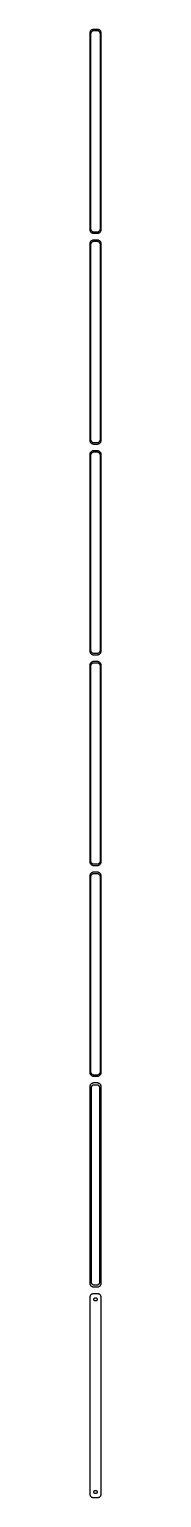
# Model space of a CAD drawing. Header units: metres. Extents: x -8 to 8, y 4050 to 8226.
# Drawn here: x -8 to 8, y 4050 to 5994 of the extents above; entities that cross this region are included whole.
import ezdxf

# ---------------------------------------------------------------- set-up
doc = ezdxf.new("R2010")
doc.units = ezdxf.units.M

msp = doc.modelspace()

# ---------------------------------------------------------------- linework, layer by layer
for p, q in [((-7.46057, 5989.63), (-7.5, 5989)), ((-7.5, 5989), (-7.5, 5729)), ((-7.34291, 5990.24), (-7.46057, 5989.63)), ((-7.14888, 5990.84), (-7.34291, 5990.24)), ((-6.88153, 5991.41), (-7.14888, 5990.84)), ((-6.54507, 5991.94), (-6.88153, 5991.41)), ((-6.14484, 5992.42), (-6.54507, 5991.94)), ((-5.68712, 5992.85), (-6.14484, 5992.42)), ((-6, 5988.5), (-5.96844, 5989)), ((-6, 5729.5), (-6, 5988.5)), ((-5.96844, 5989), (-5.87433, 5989.49)), ((-5.87433, 5989.49), (-5.7191, 5989.97)), ((-5.7191, 5989.97), (-5.50522, 5990.43)), ((-5.17912, 5993.22), (-5.68712, 5992.85)), ((-5.50522, 5990.43), (-5.23605, 5990.85)), ((-5.23605, 5990.85), (-4.91586, 5991.24)), ((-4.62889, 5993.52), (-5.17912, 5993.22)), ((-4.91586, 5991.24), (-4.54968, 5991.58)), ((-4.04507, 5993.76), (-4.62889, 5993.52)), ((-4.54968, 5991.58), (-4.1433, 5991.88)), ((-4.1433, 5991.88), (-3.70311, 5992.12)), ((-3.4369, 5993.91), (-4.04507, 5993.76)), ((-3.70311, 5992.12), (-3.23605, 5992.3)), ((-2.81395, 5993.99), (-3.4369, 5993.91)), ((-3.23605, 5992.3), (-2.74951, 5992.43)), ((2.81395, 5993.99), (-2.81395, 5993.99)), ((-2.74951, 5992.43), (-2.25116, 5992.49)), ((-2.25116, 5992.49), (2.25116, 5992.49)), ((2.25116, 5992.49), (2.74951, 5992.43)), ((2.74951, 5992.43), (3.23605, 5992.3)), ((3.4369, 5993.91), (2.81395, 5993.99)), ((3.23605, 5992.3), (3.70311, 5992.12)), ((4.04507, 5993.76), (3.4369, 5993.91)), ((3.70311, 5992.12), (4.1433, 5991.88)), ((4.62889, 5993.52), (4.04507, 5993.76)), ((4.1433, 5991.88), (4.54968, 5991.58)), ((4.54968, 5991.58), (4.91586, 5991.24)), ((5.17912, 5993.22), (4.62889, 5993.52)), ((4.91586, 5991.24), (5.23605, 5990.85)), ((5.68712, 5992.85), (5.17912, 5993.22)), ((5.23605, 5990.85), (5.50522, 5990.43)), ((5.50522, 5990.43), (5.7191, 5989.97)), ((6.14484, 5992.42), (5.68712, 5992.85)), ((5.7191, 5989.97), (5.87433, 5989.49)), ((5.87433, 5989.49), (5.96844, 5989)), ((5.96844, 5989), (6, 5988.5)), ((6, 5988.5), (6, 5729.5)), ((6.54507, 5991.94), (6.14484, 5992.42)), ((6.88153, 5991.41), (6.54507, 5991.94)), ((7.14888, 5990.84), (6.88153, 5991.41)), ((7.34291, 5990.24), (7.14888, 5990.84)), ((7.46057, 5989.63), (7.34291, 5990.24)), ((7.5, 5989), (7.46057, 5989.63)), ((7.5, 5729), (7.5, 5989)), ((-7.5, 5729), (-7.46057, 5728.37)), ((-7.46057, 5728.37), (-7.34291, 5727.76)), ((-7.34291, 5727.76), (-7.14888, 5727.16)), ((-7.14888, 5727.16), (-6.88153, 5726.59)), ((-6.88153, 5726.59), (-6.54507, 5726.06)), ((-6.54507, 5726.06), (-6.14484, 5725.58)), ((-6.14484, 5725.58), (-5.68712, 5725.15)), ((-5.96844, 5729), (-6, 5729.5)), ((-5.87433, 5728.51), (-5.96844, 5729)), ((-5.7191, 5728.03), (-5.87433, 5728.51)), ((-5.50522, 5727.57), (-5.7191, 5728.03)), ((-5.68712, 5725.15), (-5.17912, 5724.78)), ((-5.23605, 5727.15), (-5.50522, 5727.57)), ((-4.91586, 5726.76), (-5.23605, 5727.15)), ((-5.17912, 5724.78), (-4.62889, 5724.48)), ((-4.54968, 5726.42), (-4.91586, 5726.76)), ((-4.62889, 5724.48), (-4.04507, 5724.24)), ((-4.1433, 5726.12), (-4.54968, 5726.42)), ((-3.70311, 5725.88), (-4.1433, 5726.12)), ((-4.04507, 5724.24), (-3.4369, 5724.09)), ((-3.23605, 5725.7), (-3.70311, 5725.88)), ((-3.4369, 5724.09), (-2.81395, 5724.01)), ((-2.74951, 5725.57), (-3.23605, 5725.7)), ((-2.81395, 5724.01), (2.81395, 5724.01)), ((-2.25116, 5725.51), (-2.74951, 5725.57)), ((2.25116, 5725.51), (-2.25116, 5725.51)), ((2.74951, 5725.57), (2.25116, 5725.51)), ((3.23605, 5725.7), (2.74951, 5725.57)), ((2.81395, 5724.01), (3.4369, 5724.09)), ((3.70311, 5725.88), (3.23605, 5725.7)), ((3.4369, 5724.09), (4.04507, 5724.24)), ((4.1433, 5726.12), (3.70311, 5725.88)), ((4.04507, 5724.24), (4.62889, 5724.48)), ((4.54968, 5726.42), (4.1433, 5726.12)), ((4.91586, 5726.76), (4.54968, 5726.42)), ((4.62889, 5724.48), (5.17912, 5724.78)), ((5.23605, 5727.15), (4.91586, 5726.76)), ((5.17912, 5724.78), (5.68712, 5725.15)), ((5.50522, 5727.57), (5.23605, 5727.15)), ((5.7191, 5728.03), (5.50522, 5727.57)), ((5.68712, 5725.15), (6.14484, 5725.58)), ((5.87433, 5728.51), (5.7191, 5728.03)), ((5.96844, 5729), (5.87433, 5728.51)), ((6, 5729.5), (5.96844, 5729)), ((6.14484, 5725.58), (6.54507, 5726.06)), ((6.54507, 5726.06), (6.88153, 5726.59)), ((6.88153, 5726.59), (7.14888, 5727.16)), ((7.14888, 5727.16), (7.34291, 5727.76)), ((7.34291, 5727.76), (7.46057, 5728.37)), ((7.46057, 5728.37), (7.5, 5729)), ((-7.46057, 5710.63), (-7.5, 5710)), ((-7.5, 5710), (-7.5, 5450)), ((-7.34291, 5711.24), (-7.46057, 5710.63)), ((-7.14888, 5711.84), (-7.34291, 5711.24)), ((-6.88153, 5712.41), (-7.14888, 5711.84)), ((-6.54507, 5712.94), (-6.88153, 5712.41)), ((-6.14484, 5713.42), (-6.54507, 5712.94)), ((-5.68712, 5713.85), (-6.14484, 5713.42)), ((-6, 5709.5), (-5.96844, 5710)), ((-6, 5450.5), (-6, 5709.5)), ((-5.96844, 5710), (-5.87433, 5710.49)), ((-5.87433, 5710.49), (-5.7191, 5710.97)), ((-5.7191, 5710.97), (-5.50522, 5711.43)), ((-5.17912, 5714.22), (-5.68712, 5713.85)), ((-5.50522, 5711.43), (-5.23605, 5711.85)), ((-5.23605, 5711.85), (-4.91586, 5712.24)), ((-4.62889, 5714.52), (-5.17912, 5714.22)), ((-4.91586, 5712.24), (-4.54968, 5712.58)), ((-4.04507, 5714.76), (-4.62889, 5714.52)), ((-4.54968, 5712.58), (-4.1433, 5712.88)), ((-4.1433, 5712.88), (-3.70311, 5713.12)), ((-3.4369, 5714.91), (-4.04507, 5714.76)), ((-3.70311, 5713.12), (-3.23605, 5713.3)), ((-2.81395, 5714.99), (-3.4369, 5714.91)), ((-3.23605, 5713.3), (-2.74951, 5713.43)), ((2.81395, 5714.99), (-2.81395, 5714.99)), ((-2.74951, 5713.43), (-2.25116, 5713.49)), ((-2.25116, 5713.49), (2.25116, 5713.49)), ((2.25116, 5713.49), (2.74951, 5713.43)), ((2.74951, 5713.43), (3.23605, 5713.3)), ((3.4369, 5714.91), (2.81395, 5714.99)), ((3.23605, 5713.3), (3.70311, 5713.12)), ((4.04507, 5714.76), (3.4369, 5714.91)), ((3.70311, 5713.12), (4.1433, 5712.88)), ((4.62889, 5714.52), (4.04507, 5714.76)), ((4.1433, 5712.88), (4.54968, 5712.58)), ((4.54968, 5712.58), (4.91586, 5712.24)), ((5.17912, 5714.22), (4.62889, 5714.52)), ((4.91586, 5712.24), (5.23605, 5711.85)), ((5.68712, 5713.85), (5.17912, 5714.22)), ((5.23605, 5711.85), (5.50522, 5711.43)), ((5.50522, 5711.43), (5.7191, 5710.97)), ((6.14484, 5713.42), (5.68712, 5713.85)), ((5.7191, 5710.97), (5.87433, 5710.49)), ((5.87433, 5710.49), (5.96844, 5710)), ((5.96844, 5710), (6, 5709.5)), ((6, 5709.5), (6, 5450.5)), ((6.54507, 5712.94), (6.14484, 5713.42)), ((6.88153, 5712.41), (6.54507, 5712.94)), ((7.14888, 5711.84), (6.88153, 5712.41)), ((7.34291, 5711.24), (7.14888, 5711.84)), ((7.46057, 5710.63), (7.34291, 5711.24)), ((7.5, 5710), (7.46057, 5710.63)), ((7.5, 5450), (7.5, 5710)), ((-7.5, 5450), (-7.46057, 5449.37)), ((-7.46057, 5449.37), (-7.34291, 5448.76)), ((-7.34291, 5448.76), (-7.14888, 5448.16)), ((-7.14888, 5448.16), (-6.88153, 5447.59)), ((-6.88153, 5447.59), (-6.54507, 5447.06)), ((-6.54507, 5447.06), (-6.14484, 5446.58)), ((-6.14484, 5446.58), (-5.68712, 5446.15)), ((-5.96844, 5450), (-6, 5450.5)), ((-5.87433, 5449.51), (-5.96844, 5450)), ((-5.7191, 5449.03), (-5.87433, 5449.51)), ((-5.50522, 5448.57), (-5.7191, 5449.03)), ((-5.68712, 5446.15), (-5.17912, 5445.78)), ((-5.23605, 5448.15), (-5.50522, 5448.57)), ((-4.91586, 5447.76), (-5.23605, 5448.15)), ((-5.17912, 5445.78), (-4.62889, 5445.48)), ((-4.54968, 5447.42), (-4.91586, 5447.76)), ((-4.62889, 5445.48), (-4.04507, 5445.24)), ((-4.1433, 5447.12), (-4.54968, 5447.42)), ((-3.70311, 5446.88), (-4.1433, 5447.12)), ((-4.04507, 5445.24), (-3.4369, 5445.09)), ((-3.23605, 5446.7), (-3.70311, 5446.88)), ((-3.4369, 5445.09), (-2.81395, 5445.01)), ((-2.74951, 5446.57), (-3.23605, 5446.7)), ((-2.81395, 5445.01), (2.81395, 5445.01)), ((-2.25116, 5446.51), (-2.74951, 5446.57)), ((2.25116, 5446.51), (-2.25116, 5446.51)), ((2.74951, 5446.57), (2.25116, 5446.51)), ((3.23605, 5446.7), (2.74951, 5446.57)), ((2.81395, 5445.01), (3.4369, 5445.09)), ((3.70311, 5446.88), (3.23605, 5446.7)), ((3.4369, 5445.09), (4.04507, 5445.24)), ((4.1433, 5447.12), (3.70311, 5446.88)), ((4.04507, 5445.24), (4.62889, 5445.48)), ((4.54968, 5447.42), (4.1433, 5447.12)), ((4.91586, 5447.76), (4.54968, 5447.42)), ((4.62889, 5445.48), (5.17912, 5445.78)), ((5.23605, 5448.15), (4.91586, 5447.76)), ((5.17912, 5445.78), (5.68712, 5446.15)), ((5.50522, 5448.57), (5.23605, 5448.15)), ((5.7191, 5449.03), (5.50522, 5448.57)), ((5.68712, 5446.15), (6.14484, 5446.58)), ((5.87433, 5449.51), (5.7191, 5449.03)), ((5.96844, 5450), (5.87433, 5449.51)), ((6, 5450.5), (5.96844, 5450)), ((6.14484, 5446.58), (6.54507, 5447.06)), ((6.54507, 5447.06), (6.88153, 5447.59)), ((6.88153, 5447.59), (7.14888, 5448.16)), ((7.14888, 5448.16), (7.34291, 5448.76)), ((7.34291, 5448.76), (7.46057, 5449.37)), ((7.46057, 5449.37), (7.5, 5450)), ((-7.46057, 5431.63), (-7.5, 5431)), ((-7.5, 5431), (-7.5, 5171)), ((-7.34291, 5432.24), (-7.46057, 5431.63)), ((-7.14888, 5432.84), (-7.34291, 5432.24)), ((-6.88153, 5433.41), (-7.14888, 5432.84)), ((-6.54507, 5433.94), (-6.88153, 5433.41)), ((-6.14484, 5434.42), (-6.54507, 5433.94)), ((-5.68712, 5434.85), (-6.14484, 5434.42)), ((-6, 5430.5), (-5.96844, 5431)), ((-6, 5171.5), (-6, 5430.5)), ((-5.96844, 5431), (-5.87433, 5431.49)), ((-5.87433, 5431.49), (-5.7191, 5431.97)), ((-5.7191, 5431.97), (-5.50522, 5432.43)), ((-5.17912, 5435.22), (-5.68712, 5434.85)), ((-5.50522, 5432.43), (-5.23605, 5432.85)), ((-5.23605, 5432.85), (-4.91586, 5433.24)), ((-4.62889, 5435.52), (-5.17912, 5435.22)), ((-4.91586, 5433.24), (-4.54968, 5433.58)), ((-4.04507, 5435.76), (-4.62889, 5435.52)), ((-4.54968, 5433.58), (-4.1433, 5433.88)), ((-4.1433, 5433.88), (-3.70311, 5434.12)), ((-3.4369, 5435.91), (-4.04507, 5435.76)), ((-3.70311, 5434.12), (-3.23605, 5434.3)), ((-2.81395, 5435.99), (-3.4369, 5435.91)), ((-3.23605, 5434.3), (-2.74951, 5434.43)), ((2.81395, 5435.99), (-2.81395, 5435.99)), ((-2.74951, 5434.43), (-2.25116, 5434.49)), ((-2.25116, 5434.49), (2.25116, 5434.49)), ((2.25116, 5434.49), (2.74951, 5434.43)), ((2.74951, 5434.43), (3.23605, 5434.3)), ((3.4369, 5435.91), (2.81395, 5435.99)), ((3.23605, 5434.3), (3.70311, 5434.12)), ((4.04507, 5435.76), (3.4369, 5435.91)), ((3.70311, 5434.12), (4.1433, 5433.88)), ((4.62889, 5435.52), (4.04507, 5435.76)), ((4.1433, 5433.88), (4.54968, 5433.58)), ((4.54968, 5433.58), (4.91586, 5433.24)), ((5.17912, 5435.22), (4.62889, 5435.52)), ((4.91586, 5433.24), (5.23605, 5432.85)), ((5.68712, 5434.85), (5.17912, 5435.22)), ((5.23605, 5432.85), (5.50522, 5432.43)), ((5.50522, 5432.43), (5.7191, 5431.97)), ((6.14484, 5434.42), (5.68712, 5434.85)), ((5.7191, 5431.97), (5.87433, 5431.49)), ((5.87433, 5431.49), (5.96844, 5431)), ((5.96844, 5431), (6, 5430.5)), ((6, 5430.5), (6, 5171.5)), ((6.54507, 5433.94), (6.14484, 5434.42)), ((6.88153, 5433.41), (6.54507, 5433.94)), ((7.14888, 5432.84), (6.88153, 5433.41)), ((7.34291, 5432.24), (7.14888, 5432.84)), ((7.46057, 5431.63), (7.34291, 5432.24)), ((7.5, 5431), (7.46057, 5431.63)), ((7.5, 5171), (7.5, 5431)), ((-7.5, 5171), (-7.46057, 5170.37)), ((-5.96844, 5171), (-6, 5171.5)), ((-5.87433, 5170.51), (-5.96844, 5171)), ((5.96844, 5171), (5.87433, 5170.51)), ((6, 5171.5), (5.96844, 5171)), ((7.46057, 5170.37), (7.5, 5171)), ((-7.46057, 5152.63), (-7.5, 5152)), ((-7.5, 5152), (-7.5, 4892)), ((-7.46057, 5170.37), (-7.34291, 5169.76)), ((-7.34291, 5153.24), (-7.46057, 5152.63)), ((-7.34291, 5169.76), (-7.14888, 5169.16)), ((-7.14888, 5153.84), (-7.34291, 5153.24)), ((-7.14888, 5169.16), (-6.88153, 5168.59)), ((-6.88153, 5154.41), (-7.14888, 5153.84)), ((-6.88153, 5168.59), (-6.54507, 5168.06)), ((-6.54507, 5154.94), (-6.88153, 5154.41)), ((-6.54507, 5168.06), (-6.14484, 5167.58)), ((-6.14484, 5155.42), (-6.54507, 5154.94)), ((-6.14484, 5167.58), (-5.68712, 5167.15)), ((-5.68712, 5155.85), (-6.14484, 5155.42)), ((-6, 5151.5), (-5.96844, 5152)), ((-5.96844, 5152), (-5.87433, 5152.49)), ((-5.7191, 5170.03), (-5.87433, 5170.51)), ((-5.87433, 5152.49), (-5.7191, 5152.97)), ((-5.50522, 5169.57), (-5.7191, 5170.03)), ((-5.7191, 5152.97), (-5.50522, 5153.43)), ((-5.68712, 5167.15), (-5.17912, 5166.78)), ((-5.17912, 5156.22), (-5.68712, 5155.85)), ((-5.23605, 5169.15), (-5.50522, 5169.57)), ((-5.50522, 5153.43), (-5.23605, 5153.85)), ((-4.91586, 5168.76), (-5.23605, 5169.15)), ((-5.23605, 5153.85), (-4.91586, 5154.24)), ((-5.17912, 5166.78), (-4.62889, 5166.48)), ((-4.62889, 5156.52), (-5.17912, 5156.22)), ((-4.54968, 5168.42), (-4.91586, 5168.76)), ((-4.91586, 5154.24), (-4.54968, 5154.58)), ((-4.62889, 5166.48), (-4.04507, 5166.24)), ((-4.04507, 5156.76), (-4.62889, 5156.52)), ((-4.1433, 5168.12), (-4.54968, 5168.42)), ((-4.54968, 5154.58), (-4.1433, 5154.88)), ((-3.70311, 5167.88), (-4.1433, 5168.12)), ((-4.1433, 5154.88), (-3.70311, 5155.12)), ((-4.04507, 5166.24), (-3.4369, 5166.09)), ((-3.4369, 5156.91), (-4.04507, 5156.76)), ((-3.23605, 5167.7), (-3.70311, 5167.88)), ((-3.70311, 5155.12), (-3.23605, 5155.3)), ((-3.4369, 5166.09), (-2.81395, 5166.01)), ((-2.81395, 5156.99), (-3.4369, 5156.91)), ((-2.74951, 5167.57), (-3.23605, 5167.7)), ((-3.23605, 5155.3), (-2.74951, 5155.43)), ((-2.81395, 5166.01), (2.81395, 5166.01)), ((2.81395, 5156.99), (-2.81395, 5156.99)), ((-2.25116, 5167.51), (-2.74951, 5167.57)), ((-2.74951, 5155.43), (-2.25116, 5155.49)), ((2.25116, 5167.51), (-2.25116, 5167.51)), ((-2.25116, 5155.49), (2.25116, 5155.49)), ((2.74951, 5167.57), (2.25116, 5167.51)), ((2.25116, 5155.49), (2.74951, 5155.43)), ((3.23605, 5167.7), (2.74951, 5167.57)), ((2.74951, 5155.43), (3.23605, 5155.3)), ((2.81395, 5166.01), (3.4369, 5166.09)), ((3.4369, 5156.91), (2.81395, 5156.99)), ((3.70311, 5167.88), (3.23605, 5167.7)), ((3.23605, 5155.3), (3.70311, 5155.12)), ((3.4369, 5166.09), (4.04507, 5166.24)), ((4.04507, 5156.76), (3.4369, 5156.91)), ((4.1433, 5168.12), (3.70311, 5167.88)), ((3.70311, 5155.12), (4.1433, 5154.88)), ((4.04507, 5166.24), (4.62889, 5166.48)), ((4.62889, 5156.52), (4.04507, 5156.76)), ((4.54968, 5168.42), (4.1433, 5168.12)), ((4.1433, 5154.88), (4.54968, 5154.58)), ((4.91586, 5168.76), (4.54968, 5168.42)), ((4.54968, 5154.58), (4.91586, 5154.24)), ((4.62889, 5166.48), (5.17912, 5166.78)), ((5.17912, 5156.22), (4.62889, 5156.52)), ((5.23605, 5169.15), (4.91586, 5168.76)), ((4.91586, 5154.24), (5.23605, 5153.85)), ((5.17912, 5166.78), (5.68712, 5167.15)), ((5.68712, 5155.85), (5.17912, 5156.22)), ((5.50522, 5169.57), (5.23605, 5169.15)), ((5.23605, 5153.85), (5.50522, 5153.43)), ((5.7191, 5170.03), (5.50522, 5169.57)), ((5.50522, 5153.43), (5.7191, 5152.97)), ((5.68712, 5167.15), (6.14484, 5167.58)), ((6.14484, 5155.42), (5.68712, 5155.85)), ((5.87433, 5170.51), (5.7191, 5170.03)), ((5.7191, 5152.97), (5.87433, 5152.49)), ((5.87433, 5152.49), (5.96844, 5152)), ((5.96844, 5152), (6, 5151.5)), ((6.14484, 5167.58), (6.54507, 5168.06)), ((6.54507, 5154.94), (6.14484, 5155.42)), ((6.54507, 5168.06), (6.88153, 5168.59)), ((6.88153, 5154.41), (6.54507, 5154.94)), ((6.88153, 5168.59), (7.14888, 5169.16)), ((7.14888, 5153.84), (6.88153, 5154.41)), ((7.14888, 5169.16), (7.34291, 5169.76)), ((7.34291, 5153.24), (7.14888, 5153.84)), ((7.34291, 5169.76), (7.46057, 5170.37)), ((7.46057, 5152.63), (7.34291, 5153.24)), ((7.5, 5152), (7.46057, 5152.63)), ((7.5, 4892), (7.5, 5152)), ((-6, 4892.5), (-6, 5151.5)), ((6, 5151.5), (6, 4892.5)), ((-7.5, 4892), (-7.46057, 4891.37)), ((-7.46057, 4891.37), (-7.34291, 4890.76)), ((-7.34291, 4890.76), (-7.14888, 4890.16)), ((-7.14888, 4890.16), (-6.88153, 4889.59)), ((-6.88153, 4889.59), (-6.54507, 4889.06)), ((-6.54507, 4889.06), (-6.14484, 4888.58)), ((-6.14484, 4888.58), (-5.68712, 4888.15)), ((-5.96844, 4892), (-6, 4892.5)), ((-5.87433, 4891.51), (-5.96844, 4892)), ((-5.7191, 4891.03), (-5.87433, 4891.51)), ((-5.50522, 4890.57), (-5.7191, 4891.03)), ((-5.68712, 4888.15), (-5.17912, 4887.78)), ((-5.23605, 4890.15), (-5.50522, 4890.57)), ((-4.91586, 4889.76), (-5.23605, 4890.15)), ((-5.17912, 4887.78), (-4.62889, 4887.48)), ((-4.54968, 4889.42), (-4.91586, 4889.76)), ((-4.62889, 4887.48), (-4.04507, 4887.24)), ((-4.1433, 4889.12), (-4.54968, 4889.42)), ((-3.70311, 4888.88), (-4.1433, 4889.12)), ((-4.04507, 4887.24), (-3.4369, 4887.09)), ((-3.23605, 4888.7), (-3.70311, 4888.88)), ((-3.4369, 4887.09), (-2.81395, 4887.01)), ((-2.74951, 4888.57), (-3.23605, 4888.7)), ((-2.81395, 4887.01), (2.81395, 4887.01)), ((-2.25116, 4888.51), (-2.74951, 4888.57)), ((2.25116, 4888.51), (-2.25116, 4888.51)), ((2.74951, 4888.57), (2.25116, 4888.51)), ((3.23605, 4888.7), (2.74951, 4888.57)), ((2.81395, 4887.01), (3.4369, 4887.09)), ((3.70311, 4888.88), (3.23605, 4888.7)), ((3.4369, 4887.09), (4.04507, 4887.24)), ((4.1433, 4889.12), (3.70311, 4888.88)), ((4.04507, 4887.24), (4.62889, 4887.48)), ((4.54968, 4889.42), (4.1433, 4889.12)), ((4.91586, 4889.76), (4.54968, 4889.42)), ((4.62889, 4887.48), (5.17912, 4887.78)), ((5.23605, 4890.15), (4.91586, 4889.76)), ((5.17912, 4887.78), (5.68712, 4888.15)), ((5.50522, 4890.57), (5.23605, 4890.15)), ((5.7191, 4891.03), (5.50522, 4890.57)), ((5.68712, 4888.15), (6.14484, 4888.58)), ((5.87433, 4891.51), (5.7191, 4891.03)), ((5.96844, 4892), (5.87433, 4891.51)), ((6, 4892.5), (5.96844, 4892)), ((6.14484, 4888.58), (6.54507, 4889.06)), ((6.54507, 4889.06), (6.88153, 4889.59)), ((6.88153, 4889.59), (7.14888, 4890.16)), ((7.14888, 4890.16), (7.34291, 4890.76)), ((7.34291, 4890.76), (7.46057, 4891.37)), ((7.46057, 4891.37), (7.5, 4892)), ((-7.46057, 4873.63), (-7.5, 4873)), ((-7.5, 4873), (-7.5, 4613)), ((-7.34291, 4874.24), (-7.46057, 4873.63)), ((-7.14888, 4874.84), (-7.34291, 4874.24)), ((-6.88153, 4875.41), (-7.14888, 4874.84)), ((-6.54507, 4875.94), (-6.88153, 4875.41)), ((-6.14484, 4876.42), (-6.54507, 4875.94)), ((-5.68712, 4876.85), (-6.14484, 4876.42)), ((-6, 4872.5), (-5.96844, 4873)), ((-6, 4613.5), (-6, 4872.5)), ((-5.96844, 4873), (-5.87433, 4873.49)), ((-5.87433, 4873.49), (-5.7191, 4873.97)), ((-5.7191, 4873.97), (-5.50522, 4874.43)), ((-5.17912, 4877.22), (-5.68712, 4876.85)), ((-5.50522, 4874.43), (-5.23605, 4874.85)), ((-5.23605, 4874.85), (-4.91586, 4875.24)), ((-4.62889, 4877.52), (-5.17912, 4877.22)), ((-4.91586, 4875.24), (-4.54968, 4875.58)), ((-4.04507, 4877.76), (-4.62889, 4877.52)), ((-4.54968, 4875.58), (-4.1433, 4875.88)), ((-4.1433, 4875.88), (-3.70311, 4876.12)), ((-3.4369, 4877.91), (-4.04507, 4877.76)), ((-3.70311, 4876.12), (-3.23605, 4876.3)), ((-2.81395, 4877.99), (-3.4369, 4877.91)), ((-3.23605, 4876.3), (-2.74951, 4876.43)), ((2.81395, 4877.99), (-2.81395, 4877.99)), ((-2.74951, 4876.43), (-2.25116, 4876.49)), ((-2.25116, 4876.49), (2.25116, 4876.49)), ((2.25116, 4876.49), (2.74951, 4876.43)), ((2.74951, 4876.43), (3.23605, 4876.3)), ((3.4369, 4877.91), (2.81395, 4877.99)), ((3.23605, 4876.3), (3.70311, 4876.12)), ((4.04507, 4877.76), (3.4369, 4877.91)), ((3.70311, 4876.12), (4.1433, 4875.88)), ((4.62889, 4877.52), (4.04507, 4877.76)), ((4.1433, 4875.88), (4.54968, 4875.58)), ((4.54968, 4875.58), (4.91586, 4875.24)), ((5.17912, 4877.22), (4.62889, 4877.52)), ((4.91586, 4875.24), (5.23605, 4874.85)), ((5.68712, 4876.85), (5.17912, 4877.22)), ((5.23605, 4874.85), (5.50522, 4874.43)), ((5.50522, 4874.43), (5.7191, 4873.97)), ((6.14484, 4876.42), (5.68712, 4876.85)), ((5.7191, 4873.97), (5.87433, 4873.49)), ((5.87433, 4873.49), (5.96844, 4873)), ((5.96844, 4873), (6, 4872.5)), ((6, 4872.5), (6, 4613.5)), ((6.54507, 4875.94), (6.14484, 4876.42)), ((6.88153, 4875.41), (6.54507, 4875.94)), ((7.14888, 4874.84), (6.88153, 4875.41)), ((7.34291, 4874.24), (7.14888, 4874.84)), ((7.46057, 4873.63), (7.34291, 4874.24)), ((7.5, 4873), (7.46057, 4873.63)), ((7.5, 4613), (7.5, 4873)), ((-7.5, 4613), (-7.46057, 4612.37)), ((-7.46057, 4612.37), (-7.34291, 4611.76)), ((-7.34291, 4611.76), (-7.14888, 4611.16)), ((-7.14888, 4611.16), (-6.88153, 4610.59)), ((-6.88153, 4610.59), (-6.54507, 4610.06)), ((-6.54507, 4610.06), (-6.14484, 4609.58)), ((-6.14484, 4609.58), (-5.68712, 4609.15)), ((-5.96844, 4613), (-6, 4613.5)), ((-5.87433, 4612.51), (-5.96844, 4613)), ((-5.7191, 4612.03), (-5.87433, 4612.51)), ((-5.50522, 4611.57), (-5.7191, 4612.03)), ((-5.68712, 4609.15), (-5.17912, 4608.78)), ((-5.23605, 4611.15), (-5.50522, 4611.57)), ((-4.91586, 4610.76), (-5.23605, 4611.15)), ((-5.17912, 4608.78), (-4.62889, 4608.48)), ((-4.54968, 4610.42), (-4.91586, 4610.76)), ((-4.62889, 4608.48), (-4.04507, 4608.24)), ((-4.1433, 4610.12), (-4.54968, 4610.42)), ((-3.70311, 4609.88), (-4.1433, 4610.12)), ((-4.04507, 4608.24), (-3.4369, 4608.09)), ((-3.23605, 4609.7), (-3.70311, 4609.88)), ((-3.4369, 4608.09), (-2.81395, 4608.01)), ((-2.74951, 4609.57), (-3.23605, 4609.7)), ((-2.81395, 4608.01), (2.81395, 4608.01)), ((-2.25116, 4609.51), (-2.74951, 4609.57)), ((2.25116, 4609.51), (-2.25116, 4609.51)), ((2.74951, 4609.57), (2.25116, 4609.51)), ((3.23605, 4609.7), (2.74951, 4609.57)), ((2.81395, 4608.01), (3.4369, 4608.09)), ((3.70311, 4609.88), (3.23605, 4609.7)), ((3.4369, 4608.09), (4.04507, 4608.24)), ((4.1433, 4610.12), (3.70311, 4609.88)), ((4.04507, 4608.24), (4.62889, 4608.48)), ((4.54968, 4610.42), (4.1433, 4610.12)), ((4.91586, 4610.76), (4.54968, 4610.42)), ((4.62889, 4608.48), (5.17912, 4608.78)), ((5.23605, 4611.15), (4.91586, 4610.76)), ((5.17912, 4608.78), (5.68712, 4609.15)), ((5.50522, 4611.57), (5.23605, 4611.15)), ((5.7191, 4612.03), (5.50522, 4611.57)), ((5.68712, 4609.15), (6.14484, 4609.58)), ((5.87433, 4612.51), (5.7191, 4612.03)), ((5.96844, 4613), (5.87433, 4612.51)), ((6, 4613.5), (5.96844, 4613)), ((6.14484, 4609.58), (6.54507, 4610.06)), ((6.54507, 4610.06), (6.88153, 4610.59)), ((6.88153, 4610.59), (7.14888, 4611.16)), ((7.14888, 4611.16), (7.34291, 4611.76)), ((7.34291, 4611.76), (7.46057, 4612.37)), ((7.46057, 4612.37), (7.5, 4613)), ((-7.46057, 4594.63), (-7.5, 4594)), ((-7.5, 4594), (-7.5, 4334)), ((-7.34291, 4595.24), (-7.46057, 4594.63)), ((-7.14888, 4595.84), (-7.34291, 4595.24)), ((-6.88153, 4596.41), (-7.14888, 4595.84)), ((-6.54507, 4596.94), (-6.88153, 4596.41)), ((-6.14484, 4597.42), (-6.54507, 4596.94)), ((-5.68712, 4597.85), (-6.14484, 4597.42)), ((-5.17912, 4598.22), (-5.68712, 4597.85)), ((-4.62889, 4598.52), (-5.17912, 4598.22)), ((-5.11292, 4593.5), (-5.08836, 4593.89)), ((-5.11292, 4334.5), (-5.11292, 4593.5)), ((-5.08836, 4593.89), (-5.01512, 4594.27)), ((-5.01512, 4594.27), (-4.89432, 4594.65)), ((-4.89432, 4594.65), (-4.72786, 4595)), ((-4.72786, 4595), (-4.5184, 4595.33)), ((-4.04507, 4598.76), (-4.62889, 4598.52)), ((-4.5184, 4595.33), (-4.26921, 4595.63)), ((-4.26921, 4595.63), (-3.98424, 4595.9)), ((-3.4369, 4598.91), (-4.04507, 4598.76)), ((-3.98424, 4595.9), (-3.66798, 4596.13)), ((-3.66798, 4596.13), (-3.32541, 4596.32)), ((-2.81395, 4598.99), (-3.4369, 4598.91)), ((-3.32541, 4596.32), (-2.96194, 4596.46)), ((-2.96194, 4596.46), (-2.5833, 4596.56)), ((2.81395, 4598.99), (-2.81395, 4598.99)), ((-2.5833, 4596.56), (-2.19545, 4596.61)), ((-2.19545, 4596.61), (2.19545, 4596.61)), ((2.19545, 4596.61), (2.5833, 4596.56)), ((2.5833, 4596.56), (2.96194, 4596.46)), ((3.4369, 4598.91), (2.81395, 4598.99)), ((2.96194, 4596.46), (3.32541, 4596.32)), ((3.32541, 4596.32), (3.66798, 4596.13)), ((4.04507, 4598.76), (3.4369, 4598.91)), ((3.66798, 4596.13), (3.98424, 4595.9)), ((3.98424, 4595.9), (4.26921, 4595.63)), ((4.62889, 4598.52), (4.04507, 4598.76)), ((4.26921, 4595.63), (4.5184, 4595.33)), ((4.5184, 4595.33), (4.72786, 4595)), ((5.17912, 4598.22), (4.62889, 4598.52)), ((4.72786, 4595), (4.89432, 4594.65)), ((4.89432, 4594.65), (5.01512, 4594.27)), ((5.01512, 4594.27), (5.08836, 4593.89)), ((5.08836, 4593.89), (5.11292, 4593.5)), ((5.11292, 4593.5), (5.11292, 4334.5)), ((5.68712, 4597.85), (5.17912, 4598.22)), ((6.14484, 4597.42), (5.68712, 4597.85)), ((6.54507, 4596.94), (6.14484, 4597.42)), ((6.88153, 4596.41), (6.54507, 4596.94)), ((7.14888, 4595.84), (6.88153, 4596.41)), ((7.34291, 4595.24), (7.14888, 4595.84)), ((7.46057, 4594.63), (7.34291, 4595.24)), ((7.5, 4594), (7.46057, 4594.63)), ((7.5, 4334), (7.5, 4594)), ((-7.5, 4334), (-7.46057, 4333.37)), ((-7.46057, 4333.37), (-7.34291, 4332.76)), ((-7.34291, 4316.24), (-7.46057, 4315.63)), ((-7.34291, 4332.76), (-7.14888, 4332.16)), ((-7.14888, 4316.84), (-7.34291, 4316.24)), ((-7.14888, 4332.16), (-6.88153, 4331.59)), ((-6.88153, 4317.41), (-7.14888, 4316.84)), ((-6.88153, 4331.59), (-6.54507, 4331.06)), ((-6.54507, 4317.94), (-6.88153, 4317.41)), ((-6.54507, 4331.06), (-6.14484, 4330.58)), ((-6.14484, 4318.42), (-6.54507, 4317.94)), ((-6.14484, 4330.58), (-5.68712, 4330.15)), ((-5.68712, 4318.85), (-6.14484, 4318.42)), ((-5.68712, 4330.15), (-5.17912, 4329.78)), ((-5.17912, 4319.22), (-5.68712, 4318.85)), ((-5.17912, 4329.78), (-4.62889, 4329.48)), ((-4.62889, 4319.52), (-5.17912, 4319.22)), ((-5.08836, 4334.11), (-5.11292, 4334.5)), ((-5.01512, 4333.73), (-5.08836, 4334.11)), ((-4.89432, 4333.35), (-5.01512, 4333.73)), ((-4.72786, 4333), (-4.89432, 4333.35)), ((-4.5184, 4332.67), (-4.72786, 4333)), ((-4.62889, 4329.48), (-4.04507, 4329.24)), ((-4.04507, 4319.76), (-4.62889, 4319.52)), ((-4.26921, 4332.37), (-4.5184, 4332.67)), ((-3.98424, 4332.1), (-4.26921, 4332.37)), ((-4.04507, 4329.24), (-3.4369, 4329.09)), ((-3.4369, 4319.91), (-4.04507, 4319.76)), ((-3.66798, 4331.87), (-3.98424, 4332.1)), ((-3.32541, 4331.68), (-3.66798, 4331.87)), ((-3.4369, 4329.09), (-2.81395, 4329.01)), ((-2.81395, 4319.99), (-3.4369, 4319.91)), ((-2.96194, 4331.54), (-3.32541, 4331.68)), ((-2.5833, 4331.44), (-2.96194, 4331.54)), ((-2.81395, 4329.01), (2.81395, 4329.01)), ((2.81395, 4319.99), (-2.81395, 4319.99)), ((-2.19545, 4331.39), (-2.5833, 4331.44)), ((2.19545, 4331.39), (-2.19545, 4331.39)), ((2.5833, 4331.44), (2.19545, 4331.39)), ((2.96194, 4331.54), (2.5833, 4331.44)), ((2.81395, 4329.01), (3.4369, 4329.09)), ((3.4369, 4319.91), (2.81395, 4319.99)), ((3.32541, 4331.68), (2.96194, 4331.54)), ((3.66798, 4331.87), (3.32541, 4331.68)), ((3.4369, 4329.09), (4.04507, 4329.24)), ((4.04507, 4319.76), (3.4369, 4319.91)), ((3.98424, 4332.1), (3.66798, 4331.87)), ((4.26921, 4332.37), (3.98424, 4332.1)), ((4.04507, 4329.24), (4.62889, 4329.48)), ((4.62889, 4319.52), (4.04507, 4319.76)), ((4.5184, 4332.67), (4.26921, 4332.37)), ((4.72786, 4333), (4.5184, 4332.67)), ((4.62889, 4329.48), (5.17912, 4329.78)), ((5.17912, 4319.22), (4.62889, 4319.52)), ((4.89432, 4333.35), (4.72786, 4333)), ((5.01512, 4333.73), (4.89432, 4333.35)), ((5.08836, 4334.11), (5.01512, 4333.73)), ((5.11292, 4334.5), (5.08836, 4334.11)), ((5.17912, 4329.78), (5.68712, 4330.15)), ((5.68712, 4318.85), (5.17912, 4319.22)), ((5.68712, 4330.15), (6.14484, 4330.58)), ((6.14484, 4318.42), (5.68712, 4318.85)), ((6.14484, 4330.58), (6.54507, 4331.06)), ((6.54507, 4317.94), (6.14484, 4318.42)), ((6.54507, 4331.06), (6.88153, 4331.59)), ((6.88153, 4317.41), (6.54507, 4317.94)), ((6.88153, 4331.59), (7.14888, 4332.16)), ((7.14888, 4316.84), (6.88153, 4317.41)), ((7.14888, 4332.16), (7.34291, 4332.76)), ((7.34291, 4316.24), (7.14888, 4316.84)), ((7.34291, 4332.76), (7.46057, 4333.37)), ((7.46057, 4315.63), (7.34291, 4316.24)), ((7.46057, 4333.37), (7.5, 4334)), ((-7.46057, 4315.63), (-7.5, 4315)), ((-7.5, 4315), (-7.5, 4055)), ((-2.13528, 4312.5), (-2.11845, 4312.77)), ((-2.11845, 4312.23), (-2.13528, 4312.5)), ((-2.11845, 4312.77), (-2.06821, 4313.03)), ((-2.06821, 4311.97), (-2.11845, 4312.23)), ((-2.06821, 4313.03), (-1.98534, 4313.29)), ((-1.98534, 4311.71), (-2.06821, 4311.97)), ((-1.98534, 4313.29), (-1.87117, 4313.53)), ((-1.87117, 4311.47), (-1.98534, 4311.71)), ((-1.87117, 4313.53), (-1.72748, 4313.76)), ((-1.72748, 4311.24), (-1.87117, 4311.47)), ((-1.72748, 4313.76), (-1.55655, 4313.96)), ((-1.55655, 4311.04), (-1.72748, 4311.24)), ((-1.55655, 4313.96), (-1.36108, 4314.15)), ((-1.36108, 4310.85), (-1.55655, 4311.04)), ((-1.36108, 4314.15), (-1.14413, 4314.3)), ((-1.14413, 4310.7), (-1.36108, 4310.85)), ((-1.14413, 4314.3), (-0.90915, 4314.43)), ((-0.90915, 4310.57), (-1.14413, 4310.7)), ((-0.90915, 4314.43), (-0.65984, 4314.53)), ((-0.65984, 4310.47), (-0.90915, 4310.57)), ((-0.65984, 4314.53), (-0.4001, 4314.6)), ((-0.4001, 4310.4), (-0.65984, 4310.47)), ((-0.4001, 4314.6), (-0.13406, 4314.63)), ((-0.13406, 4310.37), (-0.4001, 4310.4)), ((-0.13406, 4314.63), (0.13406, 4314.63)), ((0.13406, 4310.37), (-0.13406, 4310.37)), ((0.13406, 4314.63), (0.4001, 4314.6)), ((0.4001, 4310.4), (0.13406, 4310.37)), ((0.4001, 4314.6), (0.65984, 4314.53)), ((0.65984, 4310.47), (0.4001, 4310.4)), ((0.65984, 4314.53), (0.90915, 4314.43)), ((0.90915, 4310.57), (0.65984, 4310.47)), ((0.90915, 4314.43), (1.14413, 4314.3)), ((1.14413, 4310.7), (0.90915, 4310.57)), ((1.14413, 4314.3), (1.36108, 4314.15)), ((1.36108, 4310.85), (1.14413, 4310.7)), ((1.36108, 4314.15), (1.55655, 4313.96)), ((1.55655, 4311.04), (1.36108, 4310.85)), ((1.55655, 4313.96), (1.72748, 4313.76)), ((1.72748, 4311.24), (1.55655, 4311.04)), ((1.72748, 4313.76), (1.87117, 4313.53)), ((1.87117, 4311.47), (1.72748, 4311.24)), ((1.87117, 4313.53), (1.98534, 4313.29)), ((1.98534, 4311.71), (1.87117, 4311.47)), ((1.98534, 4313.29), (2.06821, 4313.03)), ((2.06821, 4311.97), (1.98534, 4311.71)), ((2.06821, 4313.03), (2.11845, 4312.77)), ((2.11845, 4312.23), (2.06821, 4311.97)), ((2.11845, 4312.77), (2.13528, 4312.5)), ((2.13528, 4312.5), (2.11845, 4312.23)), ((7.5, 4315), (7.46057, 4315.63)), ((7.5, 4055), (7.5, 4315)), ((-7.5, 4055), (-7.46057, 4054.37)), ((-7.46057, 4054.37), (-7.34291, 4053.76)), ((-7.34291, 4053.76), (-7.14888, 4053.16)), ((-7.14888, 4053.16), (-6.88153, 4052.59)), ((-6.88153, 4052.59), (-6.54507, 4052.06)), ((-6.54507, 4052.06), (-6.14484, 4051.58)), ((-6.14484, 4051.58), (-5.68712, 4051.15)), ((-5.68712, 4051.15), (-5.17912, 4050.78)), ((-5.17912, 4050.78), (-4.62889, 4050.48)), ((-4.62889, 4050.48), (-4.04507, 4050.24)), ((-4.04507, 4050.24), (-3.4369, 4050.09)), ((-3.4369, 4050.09), (-2.81395, 4050.01)), ((-2.81395, 4050.01), (2.81395, 4050.01)), ((-2.13528, 4057.5), (-2.11845, 4057.77)), ((-2.11845, 4057.23), (-2.13528, 4057.5)), ((-2.11845, 4057.77), (-2.06821, 4058.03)), ((-2.06821, 4056.97), (-2.11845, 4057.23)), ((-2.06821, 4058.03), (-1.98534, 4058.29)), ((-1.98534, 4056.71), (-2.06821, 4056.97)), ((-1.98534, 4058.29), (-1.87117, 4058.53)), ((-1.87117, 4056.47), (-1.98534, 4056.71)), ((-1.87117, 4058.53), (-1.72748, 4058.76)), ((-1.72748, 4056.24), (-1.87117, 4056.47)), ((-1.72748, 4058.76), (-1.55655, 4058.96)), ((-1.55655, 4056.04), (-1.72748, 4056.24)), ((-1.55655, 4058.96), (-1.36108, 4059.15)), ((-1.36108, 4055.85), (-1.55655, 4056.04)), ((-1.36108, 4059.15), (-1.14413, 4059.3)), ((-1.14413, 4055.7), (-1.36108, 4055.85)), ((-1.14413, 4059.3), (-0.90915, 4059.43)), ((-0.90915, 4055.57), (-1.14413, 4055.7)), ((-0.90915, 4059.43), (-0.65984, 4059.53)), ((-0.65984, 4055.47), (-0.90915, 4055.57)), ((-0.65984, 4059.53), (-0.4001, 4059.6)), ((-0.4001, 4055.4), (-0.65984, 4055.47)), ((-0.4001, 4059.6), (-0.13406, 4059.63)), ((-0.13406, 4055.37), (-0.4001, 4055.4)), ((-0.13406, 4059.63), (0.13406, 4059.63)), ((0.13406, 4055.37), (-0.13406, 4055.37)), ((0.13406, 4059.63), (0.4001, 4059.6)), ((0.4001, 4055.4), (0.13406, 4055.37)), ((0.4001, 4059.6), (0.65984, 4059.53)), ((0.65984, 4055.47), (0.4001, 4055.4)), ((0.65984, 4059.53), (0.90915, 4059.43)), ((0.90915, 4055.57), (0.65984, 4055.47)), ((0.90915, 4059.43), (1.14413, 4059.3)), ((1.14413, 4055.7), (0.90915, 4055.57)), ((1.14413, 4059.3), (1.36108, 4059.15)), ((1.36108, 4055.85), (1.14413, 4055.7)), ((1.36108, 4059.15), (1.55655, 4058.96)), ((1.55655, 4056.04), (1.36108, 4055.85)), ((1.55655, 4058.96), (1.72748, 4058.76)), ((1.72748, 4056.24), (1.55655, 4056.04)), ((1.72748, 4058.76), (1.87117, 4058.53)), ((1.87117, 4056.47), (1.72748, 4056.24)), ((1.87117, 4058.53), (1.98534, 4058.29)), ((1.98534, 4056.71), (1.87117, 4056.47)), ((1.98534, 4058.29), (2.06821, 4058.03)), ((2.06821, 4056.97), (1.98534, 4056.71)), ((2.06821, 4058.03), (2.11845, 4057.77)), ((2.11845, 4057.23), (2.06821, 4056.97)), ((2.11845, 4057.77), (2.13528, 4057.5)), ((2.13528, 4057.5), (2.11845, 4057.23)), ((2.81395, 4050.01), (3.4369, 4050.09)), ((3.4369, 4050.09), (4.04507, 4050.24)), ((4.04507, 4050.24), (4.62889, 4050.48)), ((4.62889, 4050.48), (5.17912, 4050.78)), ((5.17912, 4050.78), (5.68712, 4051.15)), ((5.68712, 4051.15), (6.14484, 4051.58)), ((6.14484, 4051.58), (6.54507, 4052.06)), ((6.54507, 4052.06), (6.88153, 4052.59)), ((6.88153, 4052.59), (7.14888, 4053.16)), ((7.14888, 4053.16), (7.34291, 4053.76)), ((7.34291, 4053.76), (7.46057, 4054.37)), ((7.46057, 4054.37), (7.5, 4055))]:
    msp.add_line(p, q)

doc.saveas('drawing.dxf')
